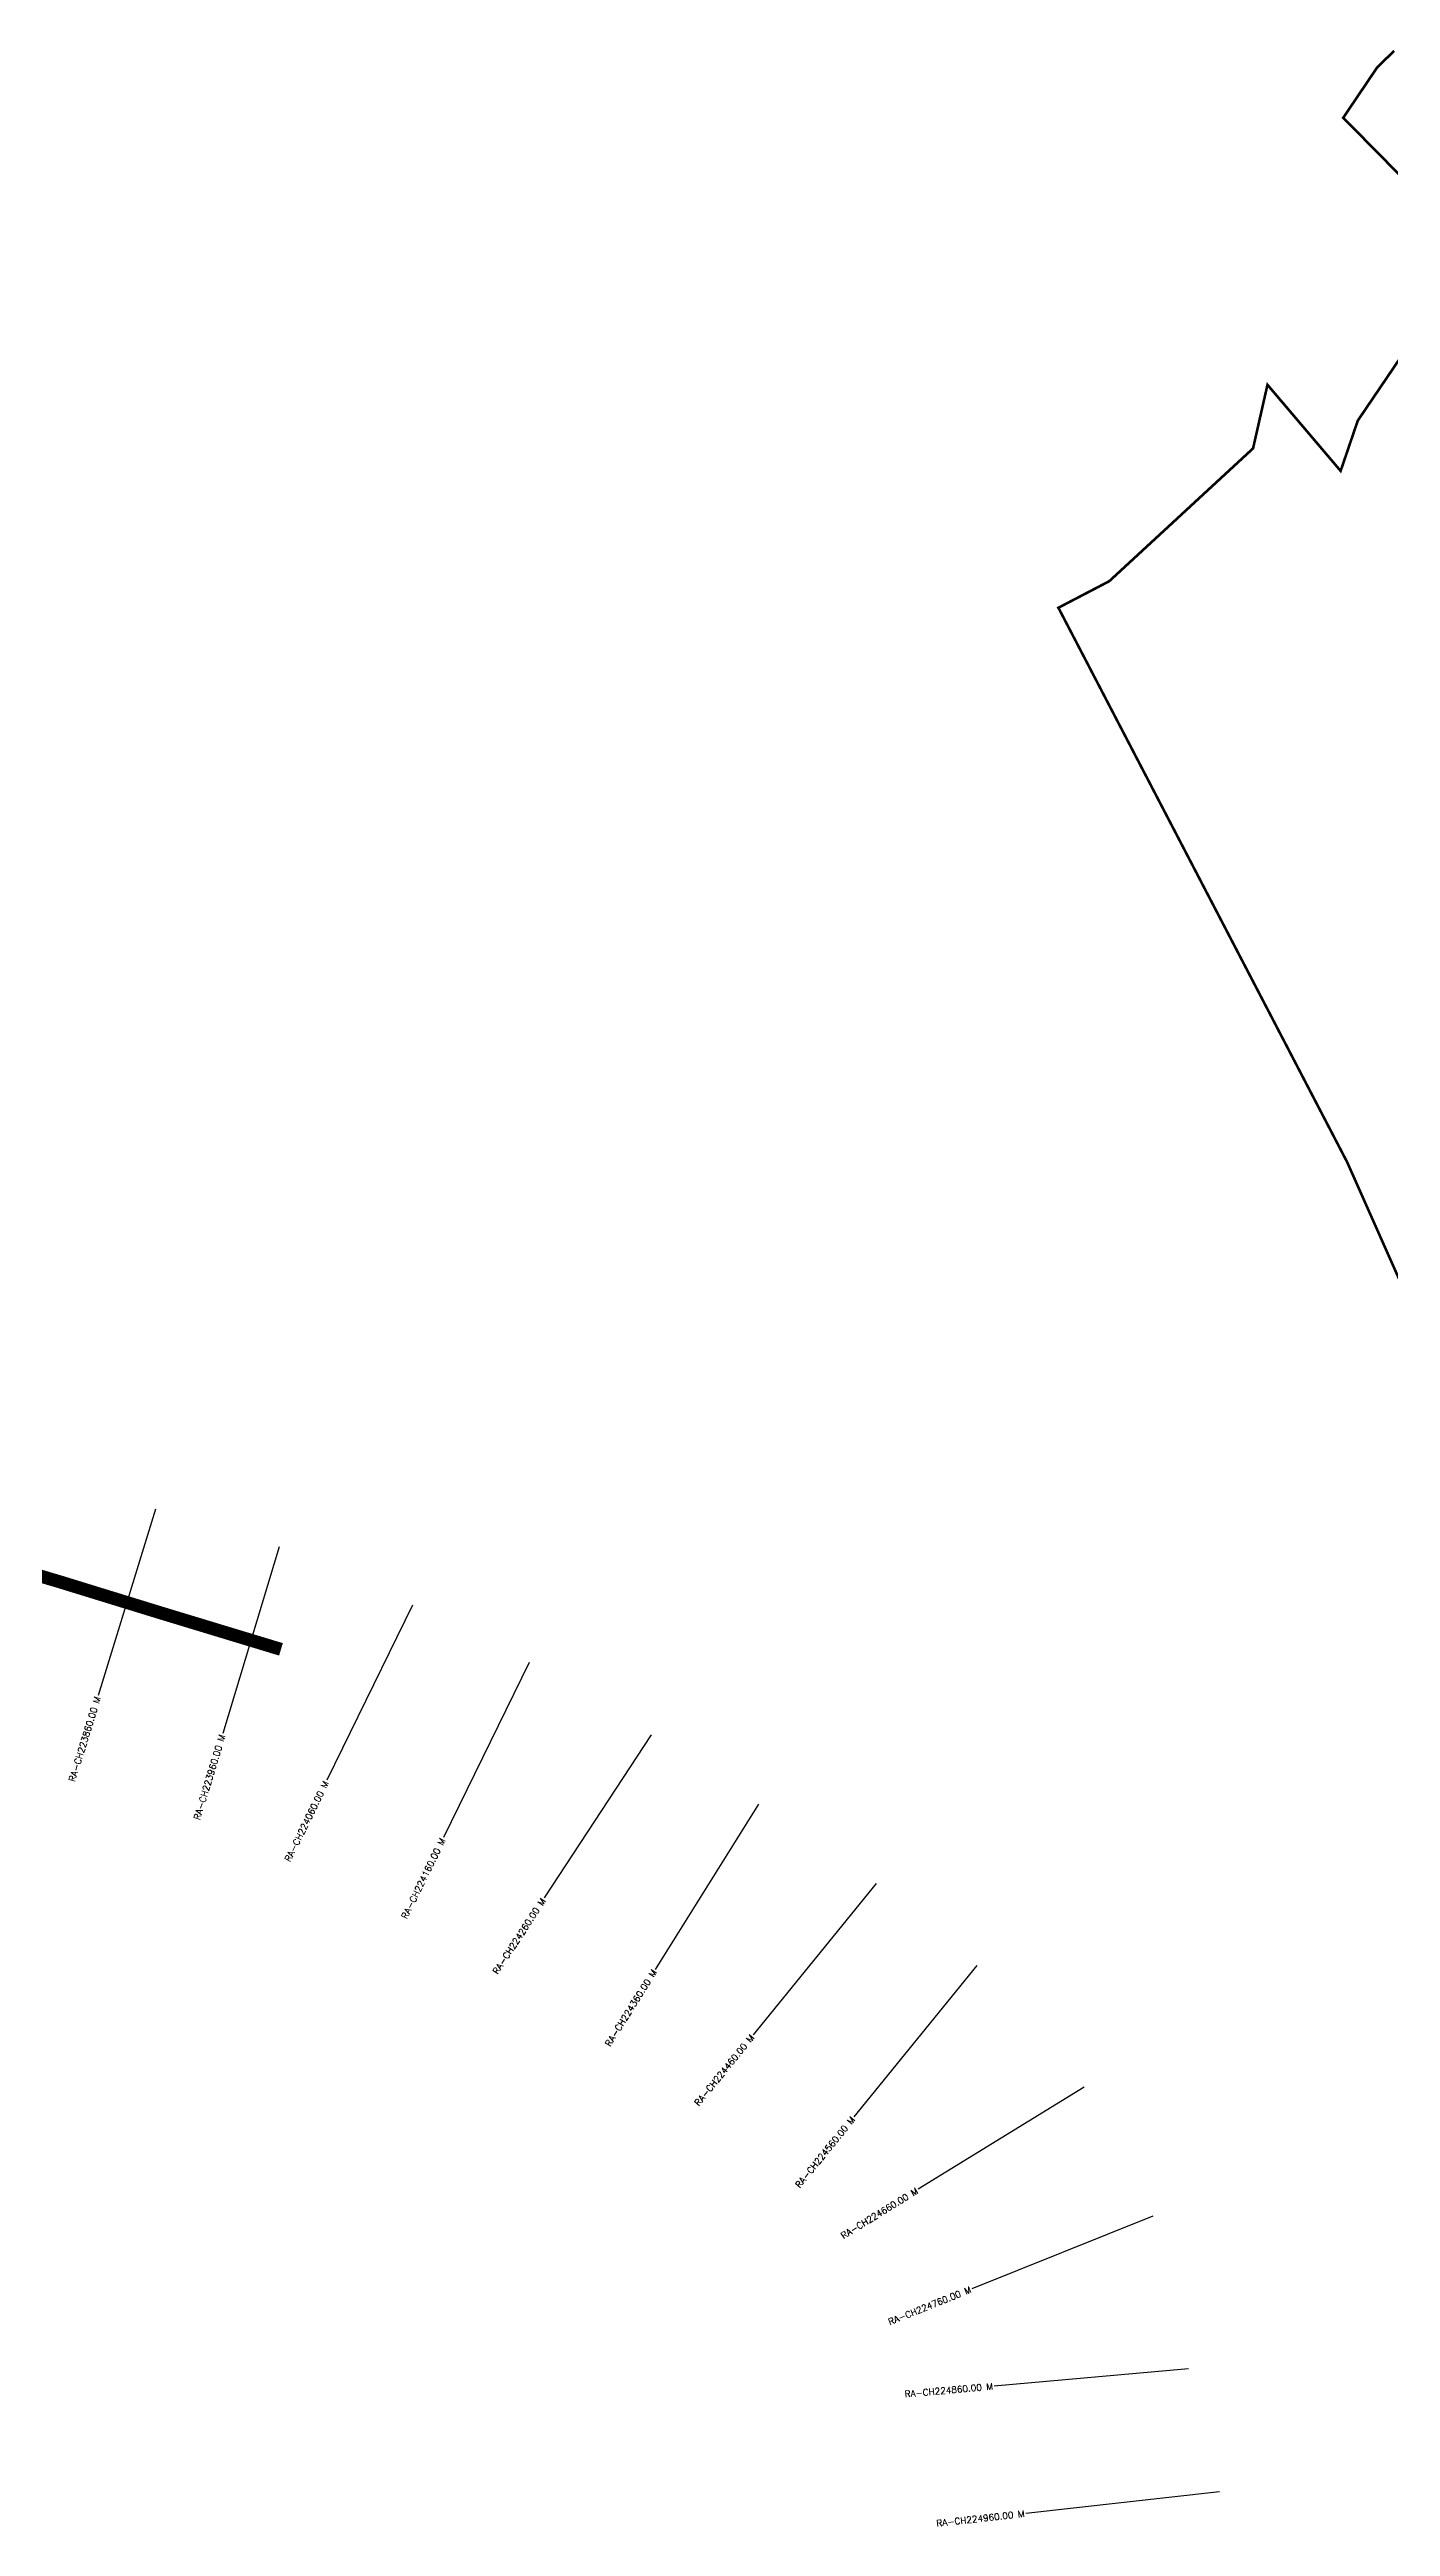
# Model space of a CAD drawing. Header units: metres. Extents: x 274573 to 279397, y 2061411 to 2064482.
# Drawn here: x 275953 to 276985, y 2061411 to 2063317 of the extents above; entities that cross this region are included whole.
import ezdxf
from ezdxf.enums import TextEntityAlignment as Align

# ---------------------------------------------------------------- set-up
doc = ezdxf.new("R2010")
doc.units = ezdxf.units.M
doc.header["$MEASUREMENT"] = 0
for name, color, linetype in [('ARTIFICIALLY PROTECTED', 4, 'Continuous'), ('CS', 134, 'Continuous'), ('CSMark', 6, 'Continuous')]:
    doc.layers.add(name, color=color, linetype=linetype)
doc.styles.get("Standard").update_dxf_attribs({"font": 'simplex.shx'})

msp = doc.modelspace()

# ---------------------------------------------------------------- linework, layer by layer
at = {"color": 6, "const_width": 2, "flags": 128}
for points in [[(277051.7, 2063160.1), (276948.9, 2063264.4), (276975, 2063303.1), (276988.1, 2063315.9)], [(277015.2, 2062318.2), (276951.9, 2062460.7), (276729.7, 2062887.3), (276768.8, 2062907.7), (276879.5, 2063009.9), (276890.6, 2063058.9), (276946.9, 2062992.6), (276960.1, 2063031.3), (277038.6, 2063147.2)]]:
    msp.add_lwpolyline(points, dxfattribs=at)
at = {"layer": 'ARTIFICIALLY PROTECTED', "const_width": 10, "flags": 128}
msp.add_lwpolyline([(275457, 2062237.1), (275464, 2062233.8), (275519, 2062214.5), (275570.4, 2062195.3), (275666, 2062164.8), (275687.3, 2062166.1), (275716.9, 2062170.5), (275751.1, 2062174.6), (275782.1, 2062179.4), (275803.8, 2062180.7), (275827.4, 2062178.1), (275858.8, 2062169.2), (275891.4, 2062158.4), (275961.1, 2062137.7), (276038.4, 2062113.9), (276131.4, 2062085.7)], dxfattribs=at)
at = {"layer": 'CS'}
for p, q in [((276034.8, 2062193.5), (275990.6, 2062050.1)), ((276130.1, 2062164.5), (276086.6, 2062020.9)), ((276232.6, 2062119.6), (276166.6, 2061984.9)), ((276322.4, 2062075.6), (276256.4, 2061940.9)), ((276416.2, 2062019.8), (276333.9, 2061894.4)), ((276499, 2061966.5), (276419.3, 2061839.4)), ((276589.4, 2061905.5), (276494.8, 2061789.1)), ((276667, 2061842.4), (276572.4, 2061726)), ((276749.6, 2061748.8), (276621.9, 2061670.2)), ((276802.4, 2061649.6), (276663.2, 2061593.6)), ((276829.7, 2061531.9), (276680.3, 2061518.7)), ((276853.6, 2061437.3), (276704.6, 2061420.7))]:
    msp.add_line(p, q, dxfattribs=at)

# ---------------------------------------------------------------- texts
at = {"layer": 'CSMark'}
for s, rotation, p in [('RA-CH223860.00 M', 72.8916, (275990.4, 2062049.2)), ('RA-CH223960.00 M', 73.1412, (276086.3, 2062019.9)), ('RA-CH224060.00 M', 63.897, (276166.2, 2061984)), ('RA-CH224160.00 M', 63.897, (276256, 2061940)), ('RA-CH224260.00 M', 56.7272, (276333.4, 2061893.5)), ('RA-CH224360.00 M', 57.8905, (276418.8, 2061838.6)), ('RA-CH224460.00 M', 50.8995, (276494.1, 2061788.3)), ('RA-CH224560.00 M', 50.8995, (276571.7, 2061725.2)), ('RA-CH224660.00 M', 31.6227, (276621, 2061669.6)), ('RA-CH224760.00 M', 21.9164, (276662.3, 2061593.3)), ('RA-CH224860.00 M', 5.0663, (276679.3, 2061518.6)), ('RA-CH224960.00 M', 6.3431, (276703.6, 2061420.6))]:
    msp.add_text(s, height=5, rotation=rotation, dxfattribs=at).set_placement(p, align=Align.MIDDLE_RIGHT)

doc.saveas('drawing.dxf')
